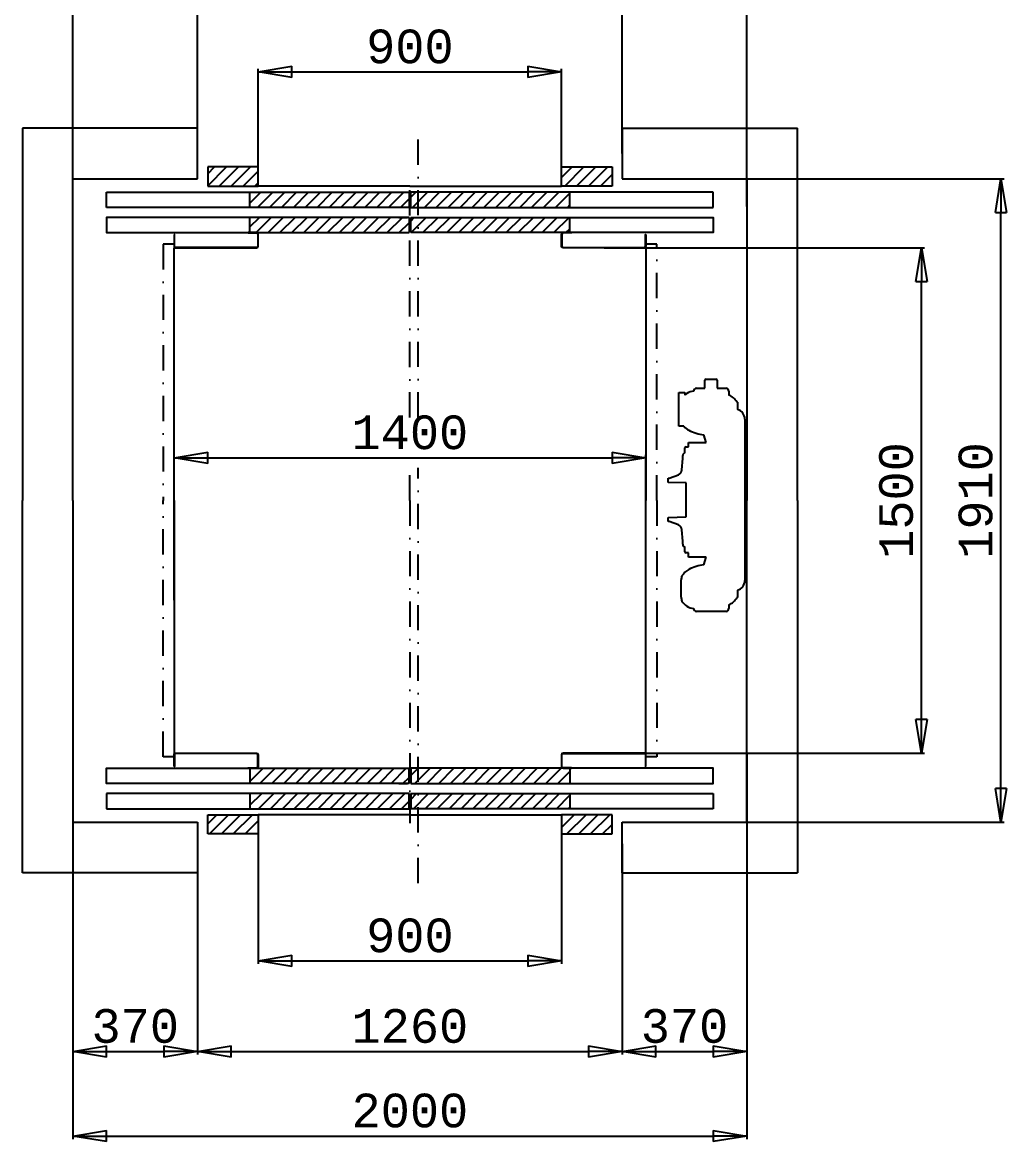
# Model space of a CAD drawing. Extents: x 29716 to 54257, y -8238 to 9896.
# Drawn here: x 38083 to 41004, y -6155 to -2832 of the extents above; entities that cross this region are included whole.
import ezdxf

# ---------------------------------------------------------------- set-up
doc = ezdxf.new("R2010")
doc.units = 0
doc.header["$LTSCALE"] = 50
doc.header["$MEASUREMENT"] = 0
doc.linetypes.add('DASHDOT', pattern=[1, 0.5, -0.25, 0, -0.25])
doc.layers.get('0').update_dxf_attribs({"linetype": 'CONTINUOUS'})
doc.layers.get('Defpoints').update_dxf_attribs({"linetype": 'CONTINUOUS'})
for name, color, linetype in [('CONT_35', 250, 'CONTINUOUS'), ('CONT_70', 5, 'CONTINUOUS'), ('DASHD_35', 40, 'DASHDOT'), ('DIM', 7, 'CONTINUOUS'), ('HATCH_35', 6, 'CONTINUOUS')]:
    doc.layers.add(name, color=color, linetype=linetype)
doc.styles.get("Standard").update_dxf_attribs({"font": 'monotxt'})
doc.dimstyles.get("Standard").update_dxf_attribs({"dimscale": 50, "dimtxt": 2, "dimasz": 2, "dimexe": 0.18, "dimexo": 0, "dimgap": 0.5, "dimtad": 1, "dimdec": 0, "dimrnd": 1, "dimzin": 0, "dimdsep": 46, "dimtxsty": 'Standard', "dimblk": 'CLOSED', "dimcen": 0.09, "dimadec": 0, "dimazin": 0, "dimtfac": 1, "dimtdec": 0, "dimtmove": 2, "dimatfit": 0, "dimldrblk": 'CLOSED', "dimfxl": 1, "dimtolj": 1, "dimtzin": 0, "dimarcsym": 0})
pattern_1 = [(45, (31654.65068595329, -86768.96476447082), (-17.67766952966369, 17.67766952966369), [])]
pattern_2 = [(45, (31654.65068595329, -86788.96476447082), (-17.67766952966369, 17.67766952966369), [])]

# ---------------------------------------------------------------- blocks, each defined once
blk = doc.blocks.new('_Closed')
at = {"color": 0, "linetype": 'Continuous', "lineweight": -2}
for p, q in [((-1, 0.1666666666666667), (0, 0)), ((-1, 0.1666666666666667), (-1, -0.1666666666666667)), ((0, 0), (-1, -0.1666666666666667)), ((0, 0), (-1, 0))]:
    blk.add_line(p, q, dxfattribs=at)
blk = doc.blocks.new('*D191')
at = {"layer": 'Defpoints', "color": 0, "transparency": 16777216}
for p in [(39932.70573893804, -4124.748330859525), (38532.7057389374, -4546.848330859298), (39932.70573893804, -4520.748330859437)]:
    blk.add_point(p, dxfattribs=at)
at = {"layer": 'DIM', "color": 0, "lineweight": -2, "transparency": 16777216}
for p, q in [((38532.7057389374, -4546.848330859298), (38532.7057389374, -4115.748330859525)), ((39932.70573893804, -4520.748330859437), (39932.70573893804, -4115.748330859525)), ((38632.7057389374, -4124.748330859525), (39832.70573893804, -4124.748330859525))]:
    blk.add_line(p, q, dxfattribs=at)
at = {"layer": 'DIM', "color": 0, "lineweight": -2, "transparency": 16777216, "xscale": 100, "yscale": 100, "zscale": 100, "rotation": 180}
blk.add_blockref('_Closed', (38532.7057389374, -4124.748330859525), dxfattribs=at)
at = {"layer": 'DIM', "color": 0, "lineweight": -2, "transparency": 16777216, "xscale": 100, "yscale": 100, "zscale": 100}
blk.add_blockref('_Closed', (39932.70573893804, -4124.748330859525), dxfattribs=at)
at = {"layer": 'DIM', "color": 0, "transparency": 16777216, "insert": (39232.70573893772, -4049.748330859525), "char_height": 100, "attachment_point": 5}
blk.add_mtext('\\A1;1400', dxfattribs=at)
blk = doc.blocks.new('*D192')
at = {"layer": 'Defpoints', "color": 0, "transparency": 16777216}
for p in [(38232.70573894132, -4937.948330859304), (40232.70573894132, -5003.948330859654), (40232.70573894132, -6137.978330859274)]:
    blk.add_point(p, dxfattribs=at)
at = {"layer": 'DIM', "color": 0, "lineweight": -2, "transparency": 16777216}
for p, q in [((38232.70573894132, -4937.948330859304), (38232.70573894132, -6146.978330859274)), ((40232.70573894132, -5003.948330859654), (40232.70573894132, -6146.978330859274)), ((38332.70573894132, -6137.978330859274), (40132.70573894132, -6137.978330859274))]:
    blk.add_line(p, q, dxfattribs=at)
at = {"layer": 'DIM', "color": 0, "lineweight": -2, "transparency": 16777216, "xscale": 100, "yscale": 100, "zscale": 100, "rotation": 180}
blk.add_blockref('_Closed', (38232.70573894132, -6137.978330859274), dxfattribs=at)
at = {"layer": 'DIM', "color": 0, "lineweight": -2, "transparency": 16777216, "xscale": 100, "yscale": 100, "zscale": 100}
blk.add_blockref('_Closed', (40232.70573894132, -6137.978330859274), dxfattribs=at)
at = {"layer": 'DIM', "color": 0, "transparency": 16777216, "insert": (39232.70573894132, -6062.978330859274), "char_height": 100, "attachment_point": 5}
blk.add_mtext('\\A1;2000', dxfattribs=at)
blk = doc.blocks.new('*D193')
at = {"layer": 'Defpoints', "color": 0, "transparency": 16777216}
for p in [(38602.70573893806, -5295.148330859462), (39862.70573893801, -5285.148330859607), (39862.70573893801, -5887.06833085898)]:
    blk.add_point(p, dxfattribs=at)
at = {"layer": 'DIM', "color": 0, "lineweight": -2, "transparency": 16777216}
for p, q in [((38602.70573893806, -5295.148330859462), (38602.70573893806, -5896.06833085898)), ((39862.70573893801, -5285.148330859607), (39862.70573893801, -5896.06833085898)), ((38702.70573893806, -5887.06833085898), (39762.70573893801, -5887.06833085898))]:
    blk.add_line(p, q, dxfattribs=at)
at = {"layer": 'DIM', "color": 0, "lineweight": -2, "transparency": 16777216, "xscale": 100, "yscale": 100, "zscale": 100, "rotation": 180}
blk.add_blockref('_Closed', (38602.70573893806, -5887.06833085898), dxfattribs=at)
at = {"layer": 'DIM', "color": 0, "lineweight": -2, "transparency": 16777216, "xscale": 100, "yscale": 100, "zscale": 100}
blk.add_blockref('_Closed', (39862.70573893801, -5887.06833085898), dxfattribs=at)
at = {"layer": 'DIM', "color": 0, "transparency": 16777216, "insert": (39232.70573893804, -5812.06833085898), "char_height": 100, "attachment_point": 5}
blk.add_mtext('\\A1;1260', dxfattribs=at)
blk = doc.blocks.new('*D194')
at = {"layer": 'Defpoints', "color": 0, "transparency": 16777216}
for p in [(40232.70573894132, -2498.918330859394), (40232.70573894132, -3373.348330859094), (38232.70573894132, -3448.048330859397)]:
    blk.add_point(p, dxfattribs=at)
at = {"layer": 'DIM', "color": 0, "lineweight": -2, "transparency": 16777216}
for p, q in [((38232.70573894132, -3448.048330859397), (38232.70573894132, -2489.918330859394)), ((40232.70573894132, -3373.348330859094), (40232.70573894132, -2489.918330859394)), ((38332.70573894132, -2498.918330859394), (40132.70573894132, -2498.918330859394))]:
    blk.add_line(p, q, dxfattribs=at)
at = {"layer": 'DIM', "color": 0, "lineweight": -2, "transparency": 16777216, "xscale": 100, "yscale": 100, "zscale": 100, "rotation": 180}
blk.add_blockref('_Closed', (38232.70573894132, -2498.918330859394), dxfattribs=at)
at = {"layer": 'DIM', "color": 0, "lineweight": -2, "transparency": 16777216, "xscale": 100, "yscale": 100, "zscale": 100}
blk.add_blockref('_Closed', (40232.70573894132, -2498.918330859394), dxfattribs=at)
at = {"layer": 'DIM', "color": 0, "transparency": 16777216, "insert": (39232.70573894132, -2423.918330859394), "char_height": 100, "attachment_point": 5}
blk.add_mtext('\\A1;2000', dxfattribs=at)
blk = doc.blocks.new('*D195')
at = {"layer": 'Defpoints', "color": 0, "transparency": 16777216}
for p in [(39862.70573893806, -2739.308330859146), (38602.70573893806, -3213.848330858979), (39862.70573893806, -3211.948330859684)]:
    blk.add_point(p, dxfattribs=at)
at = {"layer": 'DIM', "color": 0, "lineweight": -2, "transparency": 16777216}
for p, q in [((38602.70573893806, -3213.848330858979), (38602.70573893806, -2730.308330859146)), ((38702.70573893806, -2739.308330859146), (39762.70573893806, -2739.308330859146)), ((39862.70573893806, -3211.948330859684), (39862.70573893806, -2730.308330859146))]:
    blk.add_line(p, q, dxfattribs=at)
at = {"layer": 'DIM', "color": 0, "lineweight": -2, "transparency": 16777216, "xscale": 100, "yscale": 100, "zscale": 100, "rotation": 180}
blk.add_blockref('_Closed', (38602.70573893806, -2739.308330859146), dxfattribs=at)
at = {"layer": 'DIM', "color": 0, "lineweight": -2, "transparency": 16777216, "xscale": 100, "yscale": 100, "zscale": 100}
blk.add_blockref('_Closed', (39862.70573893806, -2739.308330859146), dxfattribs=at)
at = {"layer": 'DIM', "color": 0, "transparency": 16777216, "insert": (39232.70573893806, -2664.308330859146), "char_height": 100, "attachment_point": 5}
blk.add_mtext('\\A1;1260', dxfattribs=at)
blk = doc.blocks.new('*D196')
at = {"layer": 'Defpoints', "color": 0, "transparency": 16777216}
for p in [(38232.70573894132, -5007.648330859316), (38602.70573893802, -5307.548330859077), (38602.70573893802, -5887.06833085898)]:
    blk.add_point(p, dxfattribs=at)
at = {"layer": 'DIM', "color": 0, "lineweight": -2, "transparency": 16777216}
for p, q in [((38232.70573894132, -5007.648330859316), (38232.70573894132, -5896.06833085898)), ((38602.70573893802, -5307.548330859077), (38602.70573893802, -5896.06833085898)), ((38332.70573894132, -5887.06833085898), (38502.70573893802, -5887.06833085898))]:
    blk.add_line(p, q, dxfattribs=at)
at = {"layer": 'DIM', "color": 0, "lineweight": -2, "transparency": 16777216, "xscale": 100, "yscale": 100, "zscale": 100, "rotation": 180}
blk.add_blockref('_Closed', (38232.70573894132, -5887.06833085898), dxfattribs=at)
at = {"layer": 'DIM', "color": 0, "lineweight": -2, "transparency": 16777216, "xscale": 100, "yscale": 100, "zscale": 100}
blk.add_blockref('_Closed', (38602.70573893802, -5887.06833085898), dxfattribs=at)
at = {"layer": 'DIM', "color": 0, "transparency": 16777216, "insert": (38417.70573893967, -5812.06833085898), "char_height": 100, "attachment_point": 5}
blk.add_mtext('\\A1;370', dxfattribs=at)
blk = doc.blocks.new('*D197')
at = {"layer": 'Defpoints', "color": 0, "transparency": 16777216}
for p in [(38602.70573893812, -2739.308330859146), (38602.70573893812, -3181.548330859311), (38232.70573894132, -3434.348330859152)]:
    blk.add_point(p, dxfattribs=at)
at = {"layer": 'DIM', "color": 0, "lineweight": -2, "transparency": 16777216}
for p, q in [((38232.70573894132, -3434.348330859152), (38232.70573894132, -2730.308330859146)), ((38332.70573894132, -2739.308330859146), (38502.70573893812, -2739.308330859146)), ((38602.70573893812, -3181.548330859311), (38602.70573893812, -2730.308330859146))]:
    blk.add_line(p, q, dxfattribs=at)
at = {"layer": 'DIM', "color": 0, "lineweight": -2, "transparency": 16777216, "xscale": 100, "yscale": 100, "zscale": 100, "rotation": 180}
blk.add_blockref('_Closed', (38232.70573894132, -2739.308330859146), dxfattribs=at)
at = {"layer": 'DIM', "color": 0, "lineweight": -2, "transparency": 16777216, "xscale": 100, "yscale": 100, "zscale": 100}
blk.add_blockref('_Closed', (38602.70573893812, -2739.308330859146), dxfattribs=at)
at = {"layer": 'DIM', "color": 0, "transparency": 16777216, "insert": (38417.70573893972, -2664.308330859146), "char_height": 100, "attachment_point": 5}
blk.add_mtext('\\A1;370', dxfattribs=at)
blk = doc.blocks.new('*D198')
at = {"layer": 'Defpoints', "color": 0, "transparency": 16777216}
for p in [(38782.70573893813, -5219.348330859299), (39682.70573893804, -5228.048330859252), (39682.70573893804, -5618.088330858969)]:
    blk.add_point(p, dxfattribs=at)
at = {"layer": 'DIM', "color": 0, "lineweight": -2, "transparency": 16777216}
for p, q in [((38782.70573893813, -5219.348330859299), (38782.70573893813, -5627.088330858969)), ((39682.70573893804, -5228.048330859252), (39682.70573893804, -5627.088330858969)), ((38882.70573893813, -5618.088330858969), (39582.70573893804, -5618.088330858969))]:
    blk.add_line(p, q, dxfattribs=at)
at = {"layer": 'DIM', "color": 0, "lineweight": -2, "transparency": 16777216, "xscale": 100, "yscale": 100, "zscale": 100, "rotation": 180}
blk.add_blockref('_Closed', (38782.70573893813, -5618.088330858969), dxfattribs=at)
at = {"layer": 'DIM', "color": 0, "lineweight": -2, "transparency": 16777216, "xscale": 100, "yscale": 100, "zscale": 100}
blk.add_blockref('_Closed', (39682.70573893804, -5618.088330858969), dxfattribs=at)
at = {"layer": 'DIM', "color": 0, "transparency": 16777216, "insert": (39232.70573893809, -5543.088330858969), "char_height": 100, "attachment_point": 5}
blk.add_mtext('\\A1;900', dxfattribs=at)
blk = doc.blocks.new('*D199')
at = {"layer": 'Defpoints', "color": 0, "transparency": 16777216}
for p in [(39682.70573893804, -2979.208330859635), (38782.70573893813, -3283.848330859414), (39682.70573893804, -3287.748330859117)]:
    blk.add_point(p, dxfattribs=at)
at = {"layer": 'DIM', "color": 0, "lineweight": -2, "transparency": 16777216}
for p, q in [((38782.70573893813, -3283.848330859414), (38782.70573893813, -2970.208330859635)), ((38882.70573893813, -2979.208330859635), (39582.70573893804, -2979.208330859635)), ((39682.70573893804, -3287.748330859117), (39682.70573893804, -2970.208330859635))]:
    blk.add_line(p, q, dxfattribs=at)
at = {"layer": 'DIM', "color": 0, "lineweight": -2, "transparency": 16777216, "xscale": 100, "yscale": 100, "zscale": 100, "rotation": 180}
blk.add_blockref('_Closed', (38782.70573893813, -2979.208330859635), dxfattribs=at)
at = {"layer": 'DIM', "color": 0, "lineweight": -2, "transparency": 16777216, "xscale": 100, "yscale": 100, "zscale": 100}
blk.add_blockref('_Closed', (39682.70573893804, -2979.208330859635), dxfattribs=at)
at = {"layer": 'DIM', "color": 0, "transparency": 16777216, "insert": (39232.70573893809, -2904.208330859635), "char_height": 100, "attachment_point": 5}
blk.add_mtext('\\A1;900', dxfattribs=at)
blk = doc.blocks.new('*D200')
at = {"layer": 'Defpoints', "color": 0, "transparency": 16777216}
for p in [(40147.6257389413, -3296.388330859131), (40987.02573894127, -3296.388330859131), (40112.92573894128, -5206.388330859278)]:
    blk.add_point(p, dxfattribs=at)
at = {"layer": 'DIM', "color": 0, "lineweight": -2, "transparency": 16777216}
for p, q in [((40147.6257389413, -3296.388330859131), (40996.02573894127, -3296.388330859131)), ((40987.02573894127, -5106.388330859278), (40987.02573894127, -3396.388330859131)), ((40112.92573894128, -5206.388330859278), (40996.02573894127, -5206.388330859278))]:
    blk.add_line(p, q, dxfattribs=at)
at = {"layer": 'DIM', "color": 0, "lineweight": -2, "transparency": 16777216, "xscale": 100, "yscale": 100, "zscale": 100}
for p, rotation in [((40987.02573894127, -3296.388330859131), 90), ((40987.02573894127, -5206.388330859278), 270)]:
    blk.add_blockref('_Closed', p, dxfattribs=dict(at, rotation=rotation))
at = {"layer": 'DIM', "color": 0, "transparency": 16777216, "insert": (40912.02573894127, -4251.388330859199), "char_height": 100, "attachment_point": 5, "rotation": 90}
blk.add_mtext('\\A1;1910', dxfattribs=at)
blk = doc.blocks.new('*D201')
at = {"layer": 'Defpoints', "color": 0, "transparency": 16777216}
for p in [(39809.72573894176, -3501.38833085884), (40751.22573894131, -3501.388330858841), (39833.22573894155, -5001.388330859569)]:
    blk.add_point(p, dxfattribs=at)
at = {"layer": 'DIM', "color": 0, "lineweight": -2, "transparency": 16777216}
for p, q in [((39809.72573894176, -3501.38833085884), (40760.22573894131, -3501.388330858841)), ((40751.22573894131, -4901.388330859569), (40751.22573894131, -3601.388330858841)), ((39833.22573894155, -5001.388330859569), (40760.22573894131, -5001.388330859569))]:
    blk.add_line(p, q, dxfattribs=at)
at = {"layer": 'DIM', "color": 0, "lineweight": -2, "transparency": 16777216, "xscale": 100, "yscale": 100, "zscale": 100}
for p, rotation in [((40751.22573894131, -3501.388330858841), 90), ((40751.22573894131, -5001.388330859569), 270)]:
    blk.add_blockref('_Closed', p, dxfattribs=dict(at, rotation=rotation))
at = {"layer": 'DIM', "color": 0, "transparency": 16777216, "insert": (40676.22573894131, -4251.388330859199), "char_height": 100, "attachment_point": 5, "rotation": 90}
blk.add_mtext('\\A1;1500', dxfattribs=at)
blk = doc.blocks.new('*D202')
at = {"layer": 'Defpoints', "color": 0, "transparency": 16777216}
for p in [(40232.70573894132, -5077.348330859473), (39862.70573893792, -5270.248330859118), (40232.70573894132, -5887.06833085898)]:
    blk.add_point(p, dxfattribs=at)
at = {"layer": 'DIM', "color": 0, "lineweight": -2, "transparency": 16777216}
for p, q in [((40232.70573894132, -5077.348330859473), (40232.70573894132, -5896.06833085898)), ((39862.70573893792, -5270.248330859118), (39862.70573893792, -5896.06833085898)), ((39962.70573893792, -5887.06833085898), (40132.70573894132, -5887.06833085898))]:
    blk.add_line(p, q, dxfattribs=at)
at = {"layer": 'DIM', "color": 0, "lineweight": -2, "transparency": 16777216, "xscale": 100, "yscale": 100, "zscale": 100, "rotation": 180}
blk.add_blockref('_Closed', (39862.70573893792, -5887.06833085898), dxfattribs=at)
at = {"layer": 'DIM', "color": 0, "lineweight": -2, "transparency": 16777216, "xscale": 100, "yscale": 100, "zscale": 100}
blk.add_blockref('_Closed', (40232.70573894132, -5887.06833085898), dxfattribs=at)
at = {"layer": 'DIM', "color": 0, "transparency": 16777216, "insert": (40047.70573893962, -5812.06833085898), "char_height": 100, "attachment_point": 5}
blk.add_mtext('\\A1;370', dxfattribs=at)
blk = doc.blocks.new('*D203')
at = {"layer": 'Defpoints', "color": 0, "transparency": 16777216}
for p in [(40232.70573894132, -2739.308330859146), (39862.70573893801, -3221.748330859497), (40232.70573894132, -3378.248330859001)]:
    blk.add_point(p, dxfattribs=at)
at = {"layer": 'DIM', "color": 0, "lineweight": -2, "transparency": 16777216}
for p, q in [((39862.70573893801, -3221.748330859497), (39862.70573893801, -2730.308330859146)), ((39962.70573893801, -2739.308330859146), (40132.70573894132, -2739.308330859146)), ((40232.70573894132, -3378.248330859001), (40232.70573894132, -2730.308330859146))]:
    blk.add_line(p, q, dxfattribs=at)
at = {"layer": 'DIM', "color": 0, "lineweight": -2, "transparency": 16777216, "xscale": 100, "yscale": 100, "zscale": 100, "rotation": 180}
blk.add_blockref('_Closed', (39862.70573893801, -2739.308330859146), dxfattribs=at)
at = {"layer": 'DIM', "color": 0, "lineweight": -2, "transparency": 16777216, "xscale": 100, "yscale": 100, "zscale": 100}
blk.add_blockref('_Closed', (40232.70573894132, -2739.308330859146), dxfattribs=at)
at = {"layer": 'DIM', "color": 0, "transparency": 16777216, "insert": (40047.70573893967, -2664.308330859146), "char_height": 100, "attachment_point": 5}
blk.add_mtext('\\A1;370', dxfattribs=at)

msp = doc.modelspace()

# ---------------------------------------------------------------- hatches: boundary and pattern name
at = {"layer": 'HATCH_35'}
h = msp.add_hatch(dxfattribs=at)
h.set_pattern_fill('ANSI31', color=256, scale=200, style=0)
h.set_pattern_definition(pattern_1)
h.paths.add_polyline_path([(38782.70573893806, -3261.388330862405), (38632.70573893811, -3261.38833085804), (38632.70573893829, -3318.388330861649), (38782.70573893811, -3318.388330863104)])
h.paths.add_polyline_path([(39230.20573893814, -3336.388330859277), (38758.20573893807, -3336.388330859277), (38758.20573893803, -3381.388330859713), (39230.20573893809, -3381.388330859713)])
h.paths.add_polyline_path([(39230.20573893805, -3411.388330859277), (38758.20573893803, -3411.388330859277), (38758.20573893803, -3456.388330856803), (38777.70573893802, -3456.388330856803), (39230.20573893801, -3456.388330858986)])
h = msp.add_hatch(dxfattribs=at)
h.set_pattern_fill('ANSI31', color=256, scale=200, style=0)
h.set_pattern_definition(pattern_1)
h.paths.add_polyline_path([(39257.70573894125, -3336.388330859277), (39235.20573893798, -3336.388330859277), (39235.20573893802, -3381.388330859713), (39257.70573894126, -3381.38833085967)])
h.paths.add_polyline_path([(39707.20573893805, -3336.388330859277), (39257.70573894125, -3336.388330859277), (39257.70573894126, -3381.38833085967), (39707.20573893809, -3381.388330858986)])
h.paths.add_polyline_path([(39257.70573894126, -3411.388330859277), (39235.20573893807, -3411.388330859277), (39235.20573893812, -3456.388330858986), (39257.70573894126, -3456.388330858986)])
h.paths.add_polyline_path([(39707.20573893809, -3411.388330859277), (39257.70573894126, -3411.388330859277), (39257.70573894126, -3456.388330858986), (39707.20573893809, -3456.388330858971)])
h.paths.add_polyline_path([(39832.70573893797, -3261.38833085804), (39682.70573893801, -3261.388330862405), (39682.70573893801, -3318.388330863104), (39832.70573893783, -3318.388330861649)])
h = msp.add_hatch(dxfattribs=at)
h.set_pattern_fill('ANSI31', color=256, scale=200, style=0)
h.set_pattern_definition(pattern_2)
h.paths.add_polyline_path([(38782.70573893811, -5184.388330856469), (38632.70573893829, -5184.388330857197), (38632.70573893811, -5241.388330860806), (38782.70573893806, -5241.388330857168)])
h.paths.add_polyline_path([(39230.20573893809, -5121.388330859422), (38758.20573893803, -5121.388330859422), (38758.20573893807, -5166.388330859132), (39230.20573893814, -5166.388330859132)])
h.paths.add_polyline_path([(39230.20573893801, -5046.388330859424), (38758.20573893803, -5046.388330859423), (38758.20573893803, -5091.388330859132), (39230.20573893805, -5091.388330859132)])
h = msp.add_hatch(dxfattribs=at)
h.set_pattern_fill('ANSI31', color=256, scale=200, style=0)
h.set_pattern_definition(pattern_2)
h.paths.add_polyline_path([(39257.70573894129, -5121.388330859423), (39235.20573893802, -5121.388330859423), (39235.20573893798, -5166.388330859132), (39257.70573894129, -5166.388330859132)])
h.paths.add_polyline_path([(39707.20573893809, -5121.388330859423), (39257.70573894129, -5121.388330859423), (39257.70573894129, -5166.388330859132), (39707.20573893805, -5166.388330859132)])
h.paths.add_polyline_path([(39257.70573894129, -5046.388330859423), (39235.20573893812, -5046.388330859423), (39235.20573893807, -5091.388330859132), (39257.70573894129, -5091.388330859132)])
h.paths.add_polyline_path([(39707.20573893809, -5046.388330861606), (39687.70573893801, -5046.388330861606), (39257.70573894129, -5046.388330859525), (39257.70573894129, -5091.388330859132), (39707.20573893809, -5091.388330859132)])
h.paths.add_polyline_path([(39832.70573893783, -5184.388330857197), (39682.70573893801, -5184.388330856469), (39682.70573893801, -5241.388330857168), (39832.70573893797, -5241.388330860806)])

# ---------------------------------------------------------------- linework, layer by layer
at = {"layer": 'CONT_35', "ltscale": 3}
for p, q in [((38782.70573893806, -3261.388330862405), (38632.70573893811, -3261.38833085804)), ((38632.70573893811, -3261.38833085804), (38632.70573893829, -3318.388330861649)), ((38782.70573893811, -3318.388330863104), (38782.70573893806, -3261.388330862405)), ((39682.70573893801, -3261.388330862405), (39832.70573893797, -3261.38833085804)), ((39682.70573893801, -3318.388330863104), (39682.70573893801, -3261.388330862405)), ((39832.70573893797, -3261.38833085804), (39832.70573893783, -3318.388330861649)), ((38632.70573893829, -3318.388330861649), (38782.70573893811, -3318.388330863104)), ((39232.70573893806, -3318.388330863104), (38782.70573893797, -3318.388330863104)), ((39232.70573893806, -3318.388330863104), (39682.70573893815, -3318.388330863104)), ((39832.70573893783, -3318.388330861649), (39682.70573893801, -3318.388330863104)), ((38332.70573893833, -3381.388330859204), (38332.70573893833, -3336.388330859495)), ((38758.20573893803, -3381.388330859932), (38758.20573893807, -3336.388330859495)), ((39230.20573893814, -3336.388330859495), (39230.20573893809, -3381.388330859932)), ((39235.20573893802, -3381.388330859932), (39235.20573893798, -3336.388330859495)), ((39707.20573893809, -3381.388330859204), (39707.20573893805, -3336.388330859495)), ((40132.70573893779, -3381.388330859204), (40132.70573893779, -3336.388330859495)), ((38758.20573893803, -3456.388330859204), (38758.20573893803, -3411.388330859495)), ((39200.20573893808, -3411.388330859495), (39225.20573893808, -3411.388330859495)), ((39230.20573893805, -3411.388330859495), (39230.20573893801, -3456.388330859204)), ((39235.20573893812, -3456.388330859204), (39235.20573893807, -3411.388330859495)), ((39707.20573893809, -3456.388330859204), (39707.20573893809, -3411.388330859495)), ((38532.7057389372, -4251.388330859786), (38532.70573893765, -3501.388330859058)), ((39932.70573893774, -3501.388330859058), (39932.7057389382, -4251.388330859786)), ((40083.28403739302, -3917.796989233771), (40108.48573893846, -3917.792719670556)), ((40108.48573893846, -3917.792719670556), (40108.48573893846, -3894.286428497012)), ((40111.48573893843, -3891.286428497128), (40141.22573893847, -3891.286428497128)), ((40144.22573893845, -3894.286428497012), (40144.22573893849, -3917.786664755417)), ((40144.22573893849, -3917.786664755417), (40170.96285780772, -3917.782135068715)), ((40170.96285780772, -3917.782135068715), (40170.96286004644, -3917.782135375032)), ((40030.77573874543, -4030.835575691467), (40030.77573874543, -3931.335575691205)), ((40030.77573874543, -3931.335575691205), (40048.27573874545, -3931.335575691205)), ((40048.27573874545, -3931.335575691205), (40048.27573874545, -3939.082258303401)), ((40054.38619535312, -3933.80475031257), (40054.40807687992, -3933.79164276515)), ((40074.98916369978, -3927.373049009052), (40075.01546184685, -3927.371339387478)), ((40179.33582862843, -3927.37792229776), (40179.33582862843, -3938.376110771364)), ((40203.23570409564, -3959.072082944053), (40205.10199841438, -3959.585606320193)), ((40205.10199841438, -3959.585606320193), (40205.10199841438, -3981.325606320329)), ((40226.77573874526, -4009.768525643026), (40226.7757387454, -4489.40813607654)), ((40045.46323356021, -4030.835575691467), (40030.77573874543, -4030.835575691467)), ((40059.20573893854, -4079.628330922728), (40112.44855927248, -4079.628330922728)), ((40059.2057389386, -4092.02801713503), (40059.20573893854, -4079.628330922728)), ((40112.44855927248, -4079.628330922728), (40105.47764195804, -4056.577431504716)), ((40042.70573893833, -4126.588330736136), (40042.70573893828, -4117.588330797603)), ((40049.20573896925, -4109.730213968155), (40049.20573896925, -4095.028017134914)), ((40052.20573896923, -4092.02801713503), (40059.2057389386, -4092.02801713503)), ((40040.15896280044, -4160.848569198001), (40042.70573893833, -4126.588330736136)), ((39999.20573893319, -4185.588330859478), (40002.1706745084, -4185.495846914578)), ((39999.20573893315, -4197.588330859012), (39999.20573893319, -4185.588330859478)), ((40002.1706745084, -4185.495846914578), (40030.11543925664, -4175.120749908397)), ((40052.70573893822, -4199.124595568296), (39999.20573893315, -4197.588330859012)), ((40052.70573893822, -4300.05206615127), (40052.70573893822, -4199.124595568296)), ((38532.7057389372, -4251.388330859786), (38532.70573893765, -5001.388330859787)), ((39932.70573893774, -5001.388330859787), (39932.7057389382, -4251.388330859786)), ((39999.20573893315, -4301.588330860554), (40052.70573893822, -4300.05206615127)), ((39999.20573893319, -4313.588330860089), (39999.20573893315, -4301.588330860554)), ((40002.1706745084, -4313.680814804989), (39999.20573893319, -4313.588330860089)), ((40030.11543925664, -4324.05591181117), (40002.1706745084, -4313.680814804989)), ((40042.70573893833, -4372.588330983431), (40040.15896280044, -4338.328092521565)), ((40042.70573893828, -4381.588330921963), (40042.70573893833, -4372.588330983431)), ((40049.20573896925, -4404.148644584652), (40049.20573896925, -4389.446447751411)), ((40059.2057389386, -4407.148644584536), (40052.20573896923, -4407.148644584536)), ((40059.20573893854, -4419.548330796838), (40059.2057389386, -4407.148644584536)), ((40112.44855927248, -4419.548330796838), (40059.20573893854, -4419.548330796838)), ((40105.47764195804, -4442.599230214851), (40112.44855927248, -4419.548330796838)), ((40037.76237207303, -4538.83182019666), (40037.76237207303, -4486.570072891786)), ((40205.10199841442, -4517.851055399237), (40205.10199841442, -4539.591055399374)), ((40205.10199841442, -4539.591055399374), (40203.23570409564, -4540.104578775513)), ((40170.96285750445, -4581.394524432412), (40083.28403739302, -4581.379672485796)), ((40179.33582862843, -4560.800550948202), (40179.33582862843, -4571.798737161894)), ((38758.20573893803, -5046.388330859641), (38758.20573893803, -5091.38833085935)), ((39230.20573893805, -5091.38833085935), (39230.20573893801, -5046.388330859641)), ((39235.20573893812, -5046.388330859641), (39235.20573893807, -5091.38833085935)), ((39707.20573893809, -5046.388330859641), (39707.20573893809, -5091.38833085935)), ((39200.20573893808, -5091.38833085935), (39225.20573893808, -5091.38833085935)), ((38332.70573893833, -5121.388330859641), (38332.70573893833, -5166.38833085935)), ((38758.20573893803, -5121.388330859641), (38758.20573893807, -5166.38833085935)), ((39230.20573893814, -5166.38833085935), (39230.20573893809, -5121.388330859641)), ((39235.20573893802, -5121.388330859641), (39235.20573893798, -5166.38833085935)), ((39707.20573893809, -5121.388330859641), (39707.20573893805, -5166.38833085935)), ((40132.70573893779, -5121.388330859641), (40132.70573893779, -5166.38833085935)), ((38632.70573893829, -5184.388330857197), (38782.70573893811, -5184.388330856469)), ((38632.70573893811, -5241.388330860806), (38632.70573893829, -5184.388330857197)), ((39232.70573893806, -5184.388330856469), (38782.70573893797, -5184.388330856469)), ((38782.70573893811, -5184.388330856469), (38782.70573893806, -5241.388330857168)), ((39232.70573893806, -5184.388330856469), (39682.70573893815, -5184.388330856469)), ((39832.70573893783, -5184.388330857197), (39682.70573893801, -5184.388330856469)), ((39682.70573893801, -5184.388330856469), (39682.70573893801, -5241.388330857168)), ((39832.70573893797, -5241.388330860806), (39832.70573893783, -5184.388330857197)), ((38782.70573893806, -5241.388330857168), (38632.70573893811, -5241.388330860806)), ((39682.70573893801, -5241.388330857168), (39832.70573893797, -5241.388330860806))]:
    msp.add_line(p, q, dxfattribs=at)
for points in [[(38332.70573893836, -3336.388330859277), (38758.20573893809, -3336.388330859277), (39230.20573893817, -3336.388330859277)], [(40132.70573893782, -3336.388330859277), (39707.20573893808, -3336.388330859277), (39235.20573893801, -3336.388330859277)], [(39230.20573893812, -3381.388330859713), (38758.20573893805, -3381.388330859713), (38332.70573893836, -3381.388330858986)], [(39235.20573893805, -3381.388330859713), (39707.20573893812, -3381.388330858986), (40132.70573893782, -3381.388330858986)], [(39230.20573893808, -3411.388330859277), (38758.20573893805, -3411.388330859277), (38332.70573893836, -3411.388330859277), (38332.70573893836, -3456.388330859713), (38758.20573893805, -3456.388330858986), (39230.20573893804, -3456.388330858986)], [(39235.20573893809, -3411.388330859277), (39707.20573893812, -3411.388330859277), (40132.70573893782, -3411.388330859277), (40132.70573893782, -3456.388330858986), (39707.20573893812, -3456.388330858986), (39235.20573893814, -3456.388330858986)], [(39230.20573893808, -5091.388330859132), (38758.20573893805, -5091.388330859132), (38332.70573893836, -5091.388330859132), (38332.70573893836, -5046.388330859423), (38758.20573893805, -5046.388330859423), (39230.20573893804, -5046.388330859423)], [(39235.20573893809, -5091.388330859132), (39707.20573893812, -5091.388330859132), (40132.70573893782, -5091.388330859132), (40132.70573893782, -5046.388330859423), (39707.20573893812, -5046.388330859423), (39235.20573893814, -5046.388330859423)], [(39230.20573893812, -5121.388330859423), (38758.20573893805, -5121.388330859423), (38332.70573893836, -5121.388330859423)], [(39235.20573893805, -5121.388330859423), (39707.20573893812, -5121.388330859423), (40132.70573893782, -5121.388330859423)], [(38332.70573893836, -5166.388330859132), (38758.20573893809, -5166.388330859132), (39230.20573893817, -5166.388330859132)], [(40132.70573893782, -5166.388330859132), (39707.20573893808, -5166.388330859132), (39235.20573893801, -5166.388330859132)]]:
    msp.add_lwpolyline(points, dxfattribs=at)
for points in [[(38532.70573893772, -3461.388330860004), (38532.70573893772, -3496.388330860004, 0.4142135623774238), (38537.70573893761, -3501.388330860295), (38777.70573893798, -3501.388330856657, 0.4142135623687663), (38782.70573893799, -3496.388330856366), (38782.70573893799, -3461.388330856366, 0.4142135623728453), (38777.70573893802, -3456.388330856803), (38752.70573893802, -3456.388330856803), (38752.70573893802, -3457.388330856279), (38777.70573893802, -3457.388330856279, -0.4142135623728349), (38781.70573893802, -3461.388330856366), (38781.70573893802, -3496.388330856366, -0.4142135623687767), (38777.70573893806, -3500.388330856454), (38537.70573893755, -3500.388330860092, -0.4142135623774134), (38533.70573893747, -3496.388330860004), (38533.70573893774, -3461.388330860004)], [(39932.70573893772, -3461.388330860732), (39932.70573893772, -3496.388330860732, -0.414213562377507), (39927.70573893784, -3501.388330860295), (39687.70573893806, -3501.388330856657, -0.414213562368683), (39682.70573893799, -3496.388330857094), (39682.70573893799, -3461.388330857094, -0.414213562373095), (39687.70573893801, -3456.388330856803), (39712.70573893801, -3456.388330856803), (39712.70573893801, -3457.388330857007), (39687.70573893801, -3457.388330857007, 0.414213562373095), (39683.70573893797, -3461.388330857094), (39683.70573893797, -3496.388330857094, 0.4142135623686726), (39687.70573893792, -3500.388330857181), (39927.70573893789, -3500.388330860819, 0.4142135623775174), (39931.70573893793, -3496.388330860732), (39931.7057389377, -3461.388330860732)], [(38532.70573893772, -5041.388330858405), (38532.70573893772, -5006.388330858405, -0.4142135623774238), (38537.70573893761, -5001.388330858841), (38777.70573893798, -5001.388330861751, -0.4142135623687663), (38782.70573893799, -5006.388330862042), (38782.70573893799, -5041.388330862042, -0.4142135623728245), (38777.70573893802, -5046.388330862334), (38752.70573893802, -5046.388330862334), (38752.70573893802, -5045.38833086213), (38777.70573893802, -5045.38833086213, 0.4142135623728089), (38781.70573893802, -5041.388330862042), (38781.70573893802, -5006.388330862042, 0.4142135623687767), (38777.70573893806, -5002.388330861955), (38537.70573893755, -5002.388330858317, 0.4142135623774134), (38533.70573893747, -5006.388330858405), (38533.70573893774, -5041.388330858405)], [(39932.70573893772, -5041.388330857677), (39932.70573893772, -5006.388330857677, 0.414213562377507), (39927.70573893784, -5001.388330858113), (39687.70573893806, -5001.388330861751, 0.414213562368683), (39682.70573893799, -5006.388330862042), (39682.70573893799, -5041.388330862042, 0.414213562373095), (39687.70573893801, -5046.388330861606), (39712.70573893801, -5046.388330861606), (39712.70573893801, -5045.388330861402), (39687.70573893801, -5045.388330861402, -0.414213562373095), (39683.70573893797, -5041.388330862042), (39683.70573893797, -5006.388330861315, -0.4142135623686726), (39687.70573893792, -5002.388330861955), (39927.70573893789, -5002.388330858317, -0.4142135623775174), (39931.70573893793, -5006.388330857677), (39931.7057389377, -5041.388330857677)]]:
    msp.add_lwpolyline(points, format="xyb", close=True, dxfattribs=at)
for centre, radius, start, end in [((40084.70054115601, -3927.377924557672), 9.685081547884856, 98.41003294015788, 179.9610429216711), ((40111.48573893843, -3894.286428497012), 2.999999999999403, 90, 180), ((40141.22573893847, -3894.286428497012), 3.000000000000114, 0, 90), ((40169.65074931928, -3927.37792229776), 9.685079309159438, 0, 82.21376534353519), ((40087.27153313048, -3978.056566736936), 55.13319052582679, 126.6175526429116, 135.0157887998611), ((40077.96270459489, -3973.113355176188), 45.83685802675441, 93.7195191050192, 120.9225973663139), ((40158.53946729576, -3986.539786941589), 52.4616845609212, 31.57246175397082, 66.64602910651853), ((40197.27573874529, -4009.768525643026), 29.49999999992458, 0, 74.6154023604365), ((40087.27153313048, -3994.894863614477), 55.13319052582786, 220.6841647873393, 240.6322368459298), ((40117.91283947883, -3933.427929679178), 123.7757405038324, 242.2251073988534, 264.2340206139737), ((40050.70573893854, -4117.588330796875), 8.000000000253493, 100.8069226507715, 180), ((40052.20573896923, -4095.028017134914), 3.000000000000824, 90, 180), ((40023.20573893826, -4159.588330859274), 16.99999999970177, 293.9822091778218, 355.7486684056332), ((40023.20573893826, -4339.588330859565), 16.99999999970038, 4.251331593535295, 66.01779082217821), ((40050.70573893854, -4381.588330921963), 8.000000000253022, 180, 259.1930773492285), ((40052.20573896923, -4404.148644584652), 3.000000000001535, 180, 270), ((40117.91283947883, -4565.748732040388), 123.7757405038293, 95.76597938602634, 117.7748926011466), ((40065.50437505107, -4487.010836835848), 27.74550417794604, 155.3135466419156, 179.0897633028696), ((40087.27153313048, -4504.281798105089), 55.13319052582529, 119.3677631540703, 148.4366957383787), ((40197.27573874529, -4489.40813607654), 29.50000000008473, 285.3845976395496, 0), ((40065.50437505107, -4538.391056251871), 27.74550417794808, 180.9102366971304, 204.6864533580844), ((40087.27153313048, -4521.12009498263), 55.13319052582649, 211.5633042616214, 233.3824473570884), ((40158.53946729576, -4512.636874777249), 52.46168456091972, 293.3539708934815, 328.4275382460291), ((40077.93408581338, -4526.061446058461), 45.82374745711013, 239.0774026336861, 266.3482230172077), ((40084.70054115601, -4571.798737161894), 9.68508154788646, 179.9610429216711, 261.5899670598421), ((40169.65074931928, -4571.798737161894), 9.685079309159761, 277.786219478353, 0)]:
    msp.add_arc(centre, radius, start, end, dxfattribs=at)
at = {"layer": 'CONT_70', "ltscale": 3}
for p, q in [((38082.70573894124, -3146.388330859351), (38082.70573894129, -4251.388330859786)), ((38602.70573893786, -3146.388330859351), (38082.70573894124, -3146.388330859351)), ((38602.70573893841, -3296.388330859349), (38602.70573893786, -3146.388330859351)), ((39862.7057389384, -3146.388330859351), (40382.70573894124, -3146.388330859351)), ((39862.7057389384, -3146.388330859351), (39862.70573893726, -3296.388330859349)), ((40382.70573894129, -4251.388330859786), (40382.70573894124, -3146.388330859351)), ((38232.70573894129, -4251.388330859786), (38232.70573894129, -3296.388330859349)), ((38232.70573894129, -3296.388330859349), (38602.70573893841, -3296.388330859349)), ((39862.70573893726, -3296.388330859349), (40232.70573894124, -3296.388330859349)), ((40232.70573894124, -3296.388330859349), (40232.70573894129, -4251.388330859786)), ((38082.70573894124, -5356.388330859496), (38082.70573894129, -4251.388330859786)), ((38232.70573894129, -4251.388330859786), (38232.70573894129, -5206.388330859496)), ((40232.70573894124, -5206.388330859496), (40232.70573894129, -4251.388330859786)), ((40382.70573894129, -4251.388330859786), (40382.70573894124, -5356.388330859496)), ((38232.70573894129, -5206.388330859496), (38602.70573893841, -5206.388330859496)), ((38602.70573893841, -5206.388330859496), (38602.70573893786, -5356.388330859496)), ((39862.70573893726, -5206.388330859496), (40232.70573894124, -5206.388330859496)), ((39862.7057389384, -5356.388330859496), (39862.70573893726, -5206.388330859496)), ((38602.70573893786, -5356.388330859496), (38082.70573894124, -5356.388330859496)), ((39862.7057389384, -5356.388330859496), (40382.70573894124, -5356.388330859496))]:
    msp.add_line(p, q, dxfattribs=at)
at = {"layer": 'DASHD_35', "ltscale": 3}
for p, q in [((39257.70573894129, -4005.147223915569), (39257.70573894124, -3159.028330859453)), ((39232.70573893806, -4005.354727917015), (39232.70573893806, -3293.888330859932)), ((38500.20573893767, -3490.388330859), (38500.20573893767, -4251.388330859786)), ((38532.70573893765, -3490.388330859), (38500.20573893767, -3490.388330859)), ((39965.20573893873, -3490.388330859), (39932.7057389377, -3490.388330859)), ((39965.20573893868, -4251.388330859786), (39965.20573893873, -3490.388330859)), ((39232.70573893806, -4251.388330859786), (39232.70573893806, -4154.541933801679)), ((39257.70573894129, -5387.268330859384), (39257.70573894129, -4154.749437803125)), ((38500.20573893767, -5012.388330859845), (38500.20573893767, -4251.388330859786)), ((39232.70573893806, -4251.388330859786), (39232.70573893806, -5208.888330859641)), ((39965.20573893868, -4251.388330859786), (39965.20573893873, -5012.388330859845)), ((38532.70573893765, -5012.388330859845), (38500.20573893767, -5012.388330859845)), ((39965.20573893873, -5012.388330859845), (39932.7057389377, -5012.388330859845))]:
    msp.add_line(p, q, dxfattribs=at)

# ---------------------------------------------------------------- dimensions: what is measured, and where the dimension line sits
at = {"layer": 'DIM'}
for base, p1, p2, picture, middle in [((40232.70573894132, -2498.918330859394), (38232.70573894132, -3448.048330859397), (40232.70573894132, -3373.348330859094), '*D194', (39232.70573894132, -2423.918330859394)), ((38602.70573893812, -2739.308330859146), (38232.70573894132, -3434.348330859152), (38602.70573893812, -3181.548330859311), '*D197', (38417.70573893972, -2664.308330859146)), ((39862.70573893806, -2739.308330859146), (38602.70573893806, -3213.848330858979), (39862.70573893806, -3211.948330859684), '*D195', (39232.70573893806, -2664.308330859146)), ((40232.70573894132, -2739.308330859146), (39862.70573893801, -3221.748330859497), (40232.70573894132, -3378.248330859001), '*D203', (40047.70573893967, -2664.308330859146)), ((39682.70573893804, -2979.208330859635), (38782.70573893813, -3283.848330859414), (39682.70573893804, -3287.748330859117), '*D199', (39232.70573893809, -2904.208330859635)), ((39932.70573893804, -4124.748330859525), (38532.7057389374, -4546.848330859298), (39932.70573893804, -4520.748330859437), '*D191', (39232.70573893772, -4049.748330859525)), ((40232.70573894132, -6137.978330859274), (38232.70573894132, -4937.948330859304), (40232.70573894132, -5003.948330859654), '*D192', (39232.70573894132, -6062.978330859274)), ((38602.70573893802, -5887.06833085898), (38232.70573894132, -5007.648330859316), (38602.70573893802, -5307.548330859077), '*D196', (38417.70573893967, -5812.06833085898)), ((40232.70573894132, -5887.06833085898), (39862.70573893792, -5270.248330859118), (40232.70573894132, -5077.348330859473), '*D202', (40047.70573893962, -5812.06833085898)), ((39682.70573893804, -5618.088330858969), (38782.70573893813, -5219.348330859299), (39682.70573893804, -5228.048330859252), '*D198', (39232.70573893809, -5543.088330858969)), ((39862.70573893801, -5887.06833085898), (38602.70573893806, -5295.148330859462), (39862.70573893801, -5285.148330859607), '*D193', (39232.70573893804, -5812.06833085898))]:
    dim = msp.add_linear_dim(base=base, p1=p1, p2=p2, dimstyle='Standard', dxfattribs=at)
    dim.commit()
    dim.dimension.update_dxf_attribs({"geometry": picture, "text_midpoint": middle})
for base, p1, p2, picture, middle in [((40987.02573894127, -3296.388330859131), (40112.92573894128, -5206.388330859278), (40147.6257389413, -3296.388330859131), '*D200', (40912.02573894127, -4251.388330859199)), ((40751.22573894131, -3501.388330858841), (39833.22573894155, -5001.388330859569), (39809.72573894176, -3501.38833085884), '*D201', (40676.22573894131, -4251.388330859199))]:
    dim = msp.add_linear_dim(base=base, p1=p1, p2=p2, angle=90, dimstyle='Standard', dxfattribs=at)
    dim.commit()
    dim.dimension.update_dxf_attribs({"geometry": picture, "text_midpoint": middle})

doc.saveas('drawing.dxf')
